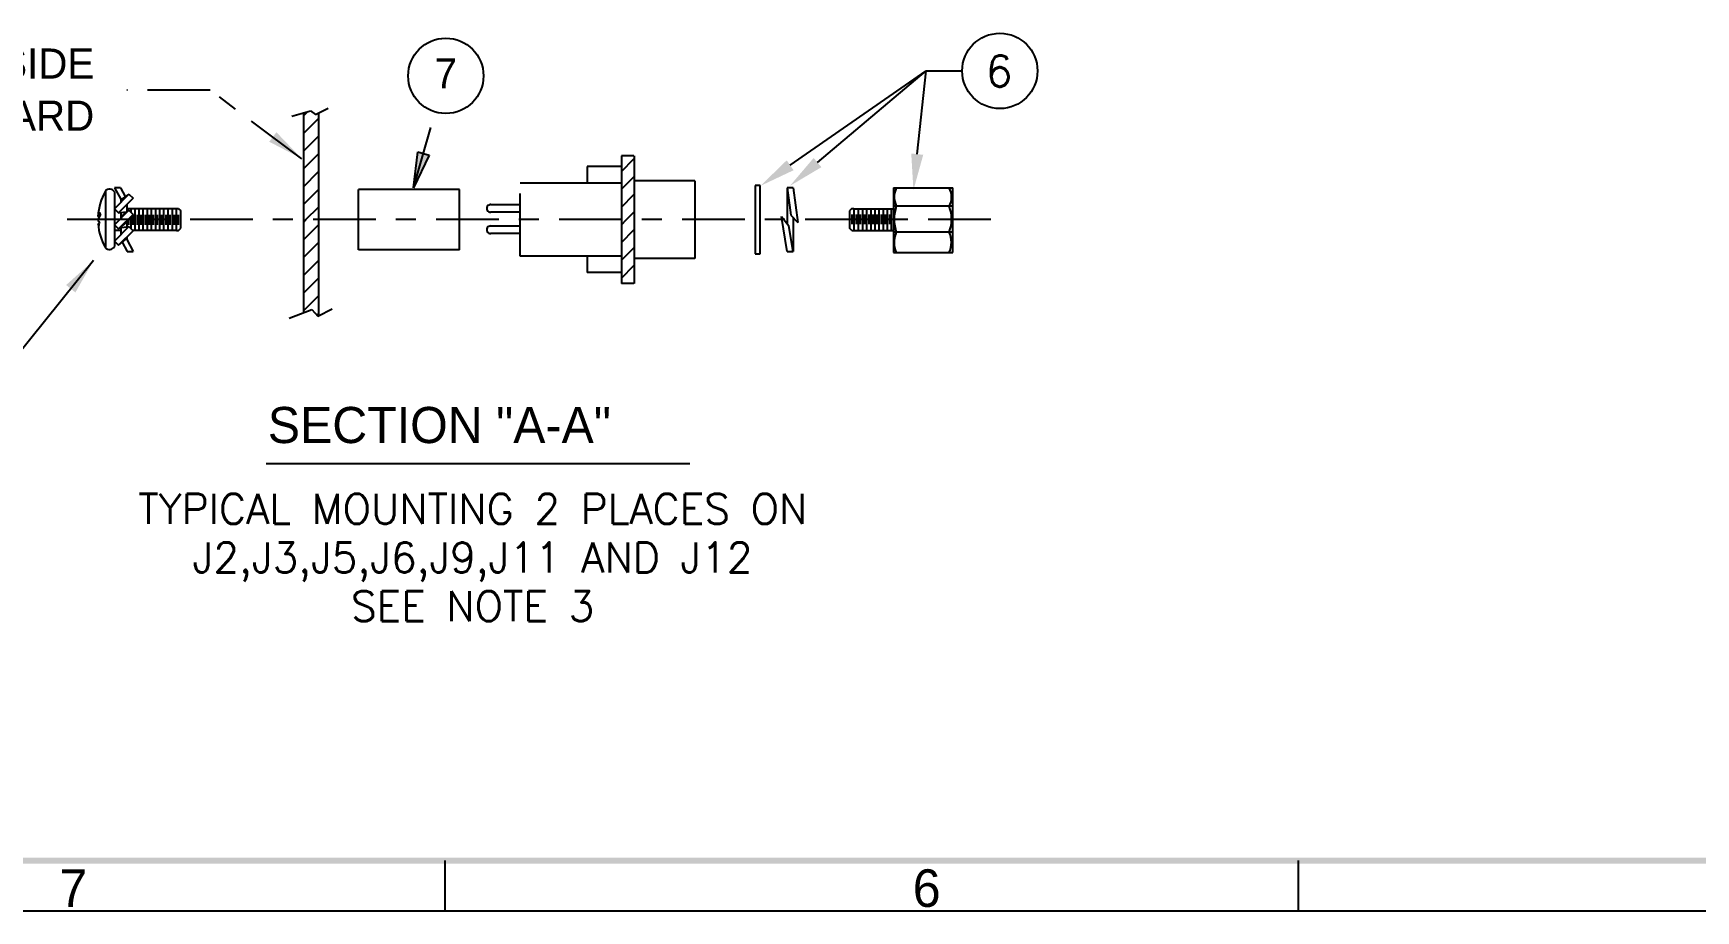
# Model space of a CAD drawing. Extents: x 0 to 31.8, y 0 to 20.
# Drawn here: x 5.7 to 13.98, y 0 to 4.37 of the extents above; entities that cross this region are included whole.
import ezdxf
from ezdxf.enums import TextEntityAlignment as Align

# ---------------------------------------------------------------- set-up
doc = ezdxf.new("R2010")
doc.units = 0
doc.header["$LTSCALE"] = 0.25
doc.header["$MEASUREMENT"] = 0
doc.linetypes.add('CENTER', pattern=[2, 1.25, -0.25, 0.25, -0.25])
doc.layers.get('0').update_dxf_attribs({"linetype": 'CONTINUOUS'})
for name, color, linetype in [('CENTER', 3, 'CENTER'), ('DIMS', 1, 'CONTINUOUS'), ('FORMAT', 3, 'CONTINUOUS'), ('NOTES', 4, 'CONTINUOUS'), ('OBJECT', 2, 'CONTINUOUS'), ('TITLE1', 6, 'CONTINUOUS')]:
    doc.layers.add(name, color=color, linetype=linetype)
doc.styles.add('ROMANS', font='romans.shx')
doc.dimstyles.new('NORM3', dxfattribs={"dimtxt": 0.156, "dimasz": 0.18, "dimexe": 0.18, "dimexo": 0.0625, "dimgap": 0.09, "dimtad": 0, "dimtih": 1, "dimtoh": 1, "dimdec": 3, "dimzin": 4, "dimdsep": 46, "dimtxsty": 'ROMANS', "dimcen": 0.09, "dimadec": 0, "dimazin": 0, "dimtfac": 1, "dimtdec": 0, "dimtofl": 0, "dimtmove": 0, "dimatfit": 0, "dimfxl": 0, "dimtolj": 1, "dimtzin": 4, "dimarcsym": 0})
doc.dimstyles.get("Standard").update_dxf_attribs({"dimtxt": 0.18, "dimasz": 0.18, "dimexe": 0.18, "dimexo": 0.0625, "dimgap": 0.09, "dimtad": 0, "dimtih": 1, "dimtoh": 1, "dimdec": 4, "dimzin": 0, "dimdsep": 46, "dimtxsty": 'Standard', "dimcen": 0.09, "dimadec": 0, "dimazin": 0, "dimtfac": 1, "dimtdec": 4, "dimtofl": 0, "dimtmove": 0, "dimatfit": 3, "dimfxl": 0, "dimtolj": 1, "dimtzin": 0, "dimarcsym": 0})

# ---------------------------------------------------------------- blocks, each defined once
blk = doc.blocks.new('DDWG')
at = {"layer": 'FORMAT'}
for p, q in [((7.7505, 0.25), (7.7505, 0)), ((12.0005, 0.25), (12.0005, 0)), ((0, 0), (31.8, 0))]:
    blk.add_line(p, q, dxfattribs=at)
blk.add_trace([(0.2605, 0.265), (0.2605, 0.235), (31.6055, 0.265), (31.6055, 0.235)], dxfattribs=at)
for s, p in [('7', (5.9005, 0.0192)), ('6', (10.1505, 0.0192))]:
    blk.add_text(s, height=0.187, dxfattribs=at).set_placement(p, align=Align.CENTER)
at = {"layer": 'TITLE1', "style": 'ROMANS', "flags": 8}
for tag, height, p in [('XX', 0.15, (26.3098, 19.1185)), ('XX', 0.093, (25.0916, 1.5739)), ('XX', 0.093, (25.0748, 1.4266)), ('XX/XX', 0.075, (25.0498, 1.2636))]:
    blk.add_attdef(tag, text='', height=height, dxfattribs=at).set_placement(p, align=Align.CENTER)
at = {"layer": 'TITLE1', "style": 'ROMANS', "width": 0.718171, "flags": 8}
blk.add_attdef('XX/XX/XX', text='', height=0.15, dxfattribs=at).set_placement((29.9814, 19.1096), (30.8073, 19.1096), align=Align.FIT)
at = {"layer": 'TITLE1', "color": 6, "style": 'ROMANS'}
for tag, p, height in [('XXXXXX', (29.834, 2.321), 0.125), ('XX-XXXXX-XXX', (28.4563, 0.5712), 0.1875)]:
    blk.add_attdef(tag, p, '', height=height, dxfattribs=at)
at = {"layer": 'TITLE1', "style": 'ROMANS'}
for tag, p, height in [('XXXXXXX', (25.4352, 1.8925), 0.1), ('XX/XX/XX', (26.8452, 1.8925), 0.1), ('XXXXXXXX', (23.6666, 0.8194), 0.09), ('XXXXXXXX', (23.6642, 0.6726), 0.09), ('XXXXXXXX', (23.6651, 0.3322), 0.09), ('XXXXXXX', (25.4743, 0.3103), 0.125), ('X', (30.3073, 0.3037), 0.125)]:
    blk.add_attdef(tag, p, '', height=height, dxfattribs=at)
at = {"layer": 'TITLE1', "style": 'ROMANS', "flags": 8}
for tag, p, height in [('XXXXX', (23.9799, 1.5859), 0.093), ('XXXXXXXX', (25.4352, 1.5287), 0.1), ('XX/XX/XX', (26.8452, 1.5287), 0.1), ('XXXXX', (23.9722, 1.4275), 0.093), ('XXXXX', (23.9722, 1.2565), 0.093)]:
    blk.add_attdef(tag, p, '', height=height, dxfattribs=at)
at = {"layer": 'TITLE1', "color": 6, "style": 'ROMANS'}
for tag, p in [('XXXXXXXXXXXXXXXX', (29.2947, 1.3101)), ('XXXXXXXXXXXXXXXXXXXX', (29.6486, 1.0213)), ('XX', (31.2048, 0.5712))]:
    blk.add_attdef(tag, text='', height=0.1875, dxfattribs=at).set_placement(p, align=Align.CENTER)
at = {"layer": 'TITLE1', "style": 'ROMANS'}
for tag, p in [('XXXXX', (28.3768, 0.3037)), ('X', (30.7943, 0.3037))]:
    blk.add_attdef(tag, text='', height=0.125, dxfattribs=at).set_placement(p, align=Align.CENTER)
blk = doc.blocks.new('*X31')
at = {"color": 0, "linetype": 'Continuous'}
for p, q in [((18.1028, 7.1427), (18.1285, 7.1683)), ((18.1028, 7.0543), (18.1653, 7.1168)), ((18.1028, 6.9659), (18.1653, 7.0284)), ((18.1028, 6.8775), (18.1653, 6.94)), ((18.1634, 6.8497), (18.1653, 6.8516))]:
    blk.add_line(p, q, dxfattribs=at)
blk = doc.blocks.new('*X32')
at = {"color": 0, "linetype": 'Continuous'}
for p, q in [((18.1028, 7.4078), (18.1653, 7.4703)), ((18.1028, 7.3194), (18.1653, 7.3819)), ((18.1028, 7.231), (18.1653, 7.2935)), ((18.1285, 7.1683), (18.1653, 7.2052))]:
    blk.add_line(p, q, dxfattribs=at)
blk = doc.blocks.new('*X38')
at = {"color": 0}
for p, q in [((14.8165, 3.9447), (14.8365, 3.9647)), ((14.8165, 3.8563), (14.8915, 3.9313)), ((14.8165, 3.7679), (14.8915, 3.8429)), ((14.8165, 3.6795), (14.8915, 3.7546)), ((14.8165, 3.5911), (14.8915, 3.6662)), ((14.8165, 3.5027), (14.8915, 3.5778)), ((14.8292, 3.4271), (14.8915, 3.4894)), ((14.8165, 3.4144), (14.8292, 3.4271)), ((14.8165, 3.326), (14.8915, 3.401)), ((14.8165, 3.2376), (14.8915, 3.3126)), ((14.8165, 3.1492), (14.8915, 3.2242)), ((14.8165, 3.0608), (14.8915, 3.1358)), ((14.8165, 2.9724), (14.8915, 3.0474)), ((14.884, 2.9515), (14.8915, 2.9591))]:
    blk.add_line(p, q, dxfattribs=at)

msp = doc.modelspace()

# ---------------------------------------------------------------- linework, layer by layer
at = {"layer": 'CENTER', "linetype": 'CENTER'}
msp.add_line((10.4695, 3.4423), (5.843, 3.4423), dxfattribs=at)
at = {"layer": 'DIMS', "color": 1, "linetype": 'Continuous'}
for p, q in [((9.4704, 3.7129), (10.1473, 4.183)), ((9.6068, 3.7264), (10.1473, 4.183)), ((10.1033, 3.7683), (10.1473, 4.183)), ((10.1473, 4.183), (10.3273, 4.183))]:
    msp.add_line(p, q, dxfattribs=at)
at = {"layer": 'DIMS', "color": 1, "linetype": 'CENTER'}
for p, q in [((7.595, 3.6004), (7.7039, 3.9781)), ((7.595, 3.6004), (7.6158, 3.7792)), ((7.6726, 3.7628), (7.595, 3.6004)), ((7.6158, 3.7792), (7.6726, 3.7628))]:
    msp.add_line(p, q, dxfattribs=at)
at = {"layer": 'DIMS', "color": 1, "linetype": 'Continuous'}
msp.add_circle((7.7558, 4.1583), 0.1875, dxfattribs=at)
at = {"layer": 'DIMS', "color": 1}
msp.add_circle((10.5148, 4.183), 0.1875, dxfattribs=at)
at = {"layer": 'DIMS', "color": 1, "linetype": 'CENTER'}
msp.add_solid([(7.595, 3.6004), (7.6158, 3.7792), (7.6726, 3.7628)], dxfattribs=at)
at = {"layer": 'DIMS', "color": 1, "linetype": 'Continuous'}
for points in [[(9.4875, 3.6883), (9.4533, 3.7376), (9.3225, 3.6103)], [(9.6262, 3.7035), (9.5874, 3.7493), (9.4693, 3.6103)], [(10.1332, 3.7651), (10.0735, 3.7715), (10.0844, 3.5893)]]:
    msp.add_solid(points, dxfattribs=at)
at = {"layer": 'NOTES', "linetype": 'Continuous'}
msp.add_line((6.8617, 2.2269), (8.9705, 2.2269), dxfattribs=at)
at = {"layer": 'OBJECT', "linetype": 'Continuous'}
for p, q in [((6.9893, 3.9576), (7.0823, 3.9846)), ((7.0463, 3.9741), (7.0463, 2.9784)), ((7.0823, 3.9846), (7.1064, 3.9666)), ((7.1064, 3.9666), (7.1694, 3.9966)), ((7.1214, 3.9737), (7.1214, 2.9633)), ((6.1351, 3.6007), (6.106, 3.6007)), ((9.4556, 3.601), (9.4555, 3.4224)), ((9.4556, 3.6013), (9.4734, 3.4639)), ((9.4847, 3.6013), (9.4556, 3.6013)), ((9.4847, 3.6013), (9.5088, 3.4281)), ((9.4556, 3.2843), (9.4278, 3.4571)), ((9.4278, 3.4571), (9.4642, 3.4115)), ((9.4849, 3.2843), (9.4642, 3.4115)), ((9.4734, 3.4639), (9.5088, 3.4281)), ((9.4847, 3.4525), (9.4849, 3.2843)), ((9.4556, 3.2843), (9.4849, 3.2843)), ((6.9758, 2.9508), (7.0884, 2.9948)), ((7.0884, 2.9948), (7.1184, 2.9618)), ((7.1184, 2.9618), (7.1904, 2.9973))]:
    msp.add_line(p, q, dxfattribs=at)
at = {"layer": 'OBJECT'}
for p, q in [((8.6301, 3.7597), (8.6301, 3.1237)), ((8.6926, 3.7597), (8.6301, 3.7597)), ((8.6929, 3.7597), (8.6929, 3.1237)), ((8.6301, 3.7061), (8.4601, 3.7061)), ((8.4601, 3.7061), (8.4601, 3.624)), ((6.0603, 3.5833), (6.0603, 3.3034)), ((6.1778, 3.5691), (6.1055, 3.4968)), ((6.106, 3.6007), (6.1372, 3.5442)), ((6.1351, 3.6007), (6.1595, 3.5567)), ((6.1778, 3.5691), (6.1394, 3.5432)), ((6.1777, 3.5691), (6.1984, 3.5485)), ((7.8238, 3.5923), (7.3201, 3.5923)), ((8.6301, 3.624), (8.1264, 3.624)), ((8.9964, 3.6361), (8.6926, 3.6361)), ((8.9964, 3.6361), (8.9964, 3.304)), ((9.2958, 3.6124), (9.2958, 3.2723)), ((9.3208, 3.6124), (9.2958, 3.6124)), ((9.3208, 3.2723), (9.3208, 3.6124)), ((9.9846, 3.6005), (9.9845, 3.2784)), ((9.9846, 3.6005), (10.2799, 3.6005)), ((10.2799, 3.2782), (10.2799, 3.6005)), ((6.0364, 3.467), (6.0336, 3.4783)), ((6.1055, 3.4968), (6.1262, 3.4762)), ((6.1778, 3.4889), (6.1055, 3.4167)), ((6.1984, 3.5485), (6.1262, 3.4762)), ((6.1262, 3.4762), (6.1645, 3.4811)), ((6.1372, 3.5442), (6.1372, 3.5285)), ((6.1372, 3.4776), (6.1372, 3.4592)), ((6.1778, 3.4889), (6.139, 3.4582)), ((6.1664, 3.5165), (6.1664, 3.4799)), ((6.4252, 3.4962), (6.1664, 3.4962)), ((6.1777, 3.4889), (6.1984, 3.4683)), ((6.188, 3.4787), (6.188, 3.4962)), ((6.209, 3.3884), (6.209, 3.4962)), ((6.2293, 3.3887), (6.2293, 3.4962)), ((6.249, 3.3881), (6.249, 3.4962)), ((6.27, 3.3881), (6.27, 3.4962)), ((6.2902, 3.3881), (6.2902, 3.4962)), ((6.3112, 3.3881), (6.3112, 3.4962)), ((6.3308, 3.3884), (6.3308, 3.4962)), ((6.3518, 3.3884), (6.3518, 3.4962)), ((6.3728, 3.3884), (6.3728, 3.4962)), ((6.3938, 3.3884), (6.3938, 3.4962)), ((6.4147, 3.3884), (6.4147, 3.4962)), ((6.4252, 3.4965), (6.4362, 3.4855)), ((6.4362, 3.3991), (6.4362, 3.4855)), ((7.9778, 3.5173), (8.1264, 3.5173)), ((8.1264, 3.4795), (7.9778, 3.4795)), ((9.7778, 3.4969), (9.7668, 3.4859)), ((9.7668, 3.4859), (9.7668, 3.3994)), ((9.7882, 3.4966), (9.7777, 3.4966)), ((9.7882, 3.4966), (9.7882, 3.3887)), ((9.7882, 3.4966), (9.9846, 3.4966)), ((9.8092, 3.4966), (9.8092, 3.3887)), ((9.8092, 3.4787), (9.8092, 3.4088)), ((9.8302, 3.4966), (9.8302, 3.3887)), ((9.8511, 3.4966), (9.8511, 3.3887)), ((9.8721, 3.4966), (9.8721, 3.3887)), ((9.8917, 3.4968), (9.8917, 3.3887)), ((9.9127, 3.4968), (9.9127, 3.3887)), ((9.9329, 3.4968), (9.9329, 3.3887)), ((9.9539, 3.4968), (9.9539, 3.3887)), ((9.9736, 3.4963), (9.9736, 3.3887)), ((6.0231, 3.458), (6.031, 3.458)), ((6.0235, 3.4213), (6.031, 3.4213)), ((6.028, 3.4118), (6.0318, 3.4239)), ((6.1055, 3.4167), (6.1262, 3.3961)), ((6.1777, 3.4078), (6.1055, 3.3356)), ((6.1984, 3.4683), (6.1262, 3.3961)), ((6.1262, 3.3961), (6.1641, 3.4259)), ((6.1372, 3.4592), (6.1372, 3.4484)), ((6.1372, 3.4048), (6.1372, 3.4043)), ((6.1372, 3.4048), (6.1372, 3.3673)), ((6.1416, 3.4035), (6.1777, 3.4078)), ((6.1664, 3.4246), (6.1664, 3.4363)), ((6.1664, 3.4246), (6.1664, 3.4065)), ((6.1776, 3.4166), (6.1776, 3.4475)), ((6.1777, 3.4078), (6.1983, 3.3872)), ((6.188, 3.3975), (6.188, 3.458)), ((6.1985, 3.4166), (6.1985, 3.4656)), ((6.2195, 3.4166), (6.2195, 3.4656)), ((6.2385, 3.4163), (6.2385, 3.4653)), ((6.2595, 3.4163), (6.2595, 3.4653)), ((6.2797, 3.4163), (6.2797, 3.4653)), ((6.3007, 3.4163), (6.3007, 3.4653)), ((6.3203, 3.4166), (6.3203, 3.4656)), ((6.3413, 3.4166), (6.3413, 3.4656)), ((6.3623, 3.4166), (6.3623, 3.4656)), ((6.3833, 3.4166), (6.3833, 3.4656)), ((6.3938, 3.4062), (6.3938, 3.4761)), ((6.4042, 3.4166), (6.4042, 3.4656)), ((6.4252, 3.4166), (6.4252, 3.4656)), ((6.4252, 3.3881), (6.4362, 3.3991)), ((7.9778, 3.411), (8.1264, 3.411)), ((9.7778, 3.3884), (9.7668, 3.3994)), ((9.7777, 3.4683), (9.7777, 3.4194)), ((9.7987, 3.4683), (9.7987, 3.4194)), ((9.8197, 3.4683), (9.8197, 3.4194)), ((9.8406, 3.4683), (9.8406, 3.4194)), ((9.8616, 3.4683), (9.8616, 3.4194)), ((9.8826, 3.4683), (9.8826, 3.4194)), ((9.9022, 3.4686), (9.9022, 3.4197)), ((9.9232, 3.4686), (9.9232, 3.4197)), ((9.9434, 3.4686), (9.9434, 3.4197)), ((9.9644, 3.4686), (9.9644, 3.4197)), ((6.1372, 3.3884), (6.105, 3.3884)), ((6.1055, 3.3356), (6.1261, 3.315)), ((6.1983, 3.3872), (6.1261, 3.315)), ((6.1261, 3.315), (6.162, 3.3452)), ((6.1441, 3.3302), (6.1692, 3.2839)), ((6.1664, 3.3553), (6.1664, 3.3428)), ((6.1664, 3.3428), (6.1983, 3.2839)), ((6.4147, 3.3884), (6.1971, 3.3884)), ((6.4147, 3.3884), (6.4252, 3.3884)), ((8.1264, 3.3732), (7.9778, 3.3732)), ((9.7778, 3.3887), (9.9846, 3.3887)), ((6.1692, 3.2839), (6.1983, 3.2839)), ((7.8238, 3.2923), (7.3201, 3.2923)), ((8.6301, 3.2603), (8.1264, 3.2603)), ((8.4601, 3.2603), (8.4601, 3.1786)), ((8.9964, 3.2486), (8.6926, 3.2486)), ((8.9964, 3.304), (8.9964, 3.2486)), ((9.2958, 3.2723), (9.3208, 3.2723)), ((9.9846, 3.2784), (10.2799, 3.2782)), ((8.6301, 3.1786), (8.4601, 3.1786)), ((8.6926, 3.1237), (8.6301, 3.1237))]:
    msp.add_line(p, q, dxfattribs=at)
at = {"layer": 'OBJECT', "linetype": 'CENTER'}
for p, q in [((6.105, 3.5802), (6.105, 3.3076)), ((7.3201, 3.2923), (7.3201, 3.5923)), ((7.8238, 3.2923), (7.8238, 3.5923)), ((8.1264, 3.2603), (8.1264, 3.624)), ((10.2797, 3.5093), (9.9845, 3.5093)), ((10.2797, 3.3801), (9.9845, 3.3801))]:
    msp.add_line(p, q, dxfattribs=at)
at = {"layer": 'OBJECT'}
for centre, radius, start, end in [((6.3036, 3.4429), 0.2808, 150.00245, 176.9166), ((6.0817, 3.5681), 0.0262, 27.46287, 144.66041), ((10.0901, 3.555), 0.1017, 153.45971, 206.54029), ((10.1782, 3.5547), 0.0963, 331.67284, 28.32716), ((6.2033, 3.3782), 0.1971, 149.44926, 156.10237), ((6.1394, 3.5461), 0.00287, 220.41488, 269.8495), ((6.164, 3.4785), 0.00267, 30.55377, 79.69513), ((7.9785, 3.4984), 0.0189, 87.84541, 272.15459), ((10.1901, 3.4445), 0.2017, 161.23828, 198.76172), ((10.0878, 3.4447), 0.1867, 339.75879, 20.24121), ((6.2033, 3.3623), 0.1971, 147.89069, 156.1562), ((6.1939, 3.5138), 0.1854, 202.79847, 209.00496), ((6.1939, 3.4943), 0.1854, 203.19163, 206.44578), ((6.3036, 3.4429), 0.2808, 184.40234, 209.79317), ((6.1387, 3.4599), 0.00168, 205.21262, 277.79214), ((6.1429, 3.4096), 0.00617, 220.59601, 258.18241), ((6.1644, 3.4238), 0.00216, 23.07563, 96.0651), ((7.9785, 3.3921), 0.0189, 87.84541, 272.15459), ((6.1628, 3.3415), 0.0038, 20.28055, 102.56903), ((10.1213, 3.3278), 0.1329, 156.82195, 201.61096), ((10.1478, 3.329), 0.1258, 336.24017, 23.75983), ((6.081, 3.3207), 0.0273, 219.28829, 331.475)]:
    msp.add_arc(centre, radius, start, end, dxfattribs=at)

# ---------------------------------------------------------------- block references
at = {"layer": 'FORMAT'}
msp.add_blockref('DDWG', (0, 0), dxfattribs=at)
at = {"layer": 'OBJECT'}
msp.add_blockref('*X38', (-7.7701, 0.0152), dxfattribs=at)
at = {"layer": 'OBJECT', "linetype": 'Continuous'}
for name in ['*X32', '*X31']:
    msp.add_blockref(name, (-9.4727, -3.726), dxfattribs=at)

# ---------------------------------------------------------------- texts
at = {"layer": 'DIMS', "color": 1, "linetype": 'CENTER'}
msp.add_text('7', height=0.15, dxfattribs=at).set_placement((7.7558, 4.0958), align=Align.CENTER)
at = {"layer": 'DIMS', "color": 1, "style": 'ROMANS'}
msp.add_text('6', height=0.156, dxfattribs=at).set_placement((10.511, 4.1042), align=Align.CENTER)
at = {"layer": 'DIMS', "color": 1, "linetype": 'CENTER', "char_height": 0.15, "attachment_point": 6}
for s, insert in [('SOLDER SIDE', (6.0048, 4.2186)), ('{OF BOARD}', (6.0048, 3.959))]:
    msp.add_mtext(s, dxfattribs=dict(at, insert=insert))
at = {"layer": 'NOTES', "insert": (6.8692, 2.5093), "char_height": 0.18, "width": 2.4146, "attachment_point": 1}
msp.add_mtext('{SECTION "A-A"}', dxfattribs=at)
at = {"layer": 'OBJECT', "style": 'ROMANS'}
for s, height, p in [('TYPICAL MOUNTING 2 PLACES ON', 0.149533, (7.8892, 1.8821)), ('J2,J3,J5,J6,J9,J11 AND J12', 0.149533, (7.8892, 1.64)), ('SEE NOTE 3', 0.14953, (7.8892, 1.3979))]:
    msp.add_text(s, height=height, dxfattribs=at).set_placement(p, align=Align.BOTTOM_CENTER)

# ---------------------------------------------------------------- leaders
at = {"layer": 'DIMS', "color": 1, "linetype": 'CENTER', "annotation_type": 0, "has_hookline": 1, "hookline_direction": 1, "text_width": 1.86}
msp.add_leader([(7.0383, 3.7458), (6.5821, 4.0878), (6.1674, 4.0878)], dimstyle='Standard', dxfattribs=at)
at = {"layer": 'DIMS', "color": 1, "annotation_type": 0, "has_hookline": 1, "hookline_direction": 1, "text_width": 0.104}
msp.add_leader([(6.001, 3.2381), (5.5184, 2.64), (5.1805, 2.64)], dimstyle='NORM3', dxfattribs=at)

doc.saveas('drawing.dxf')
